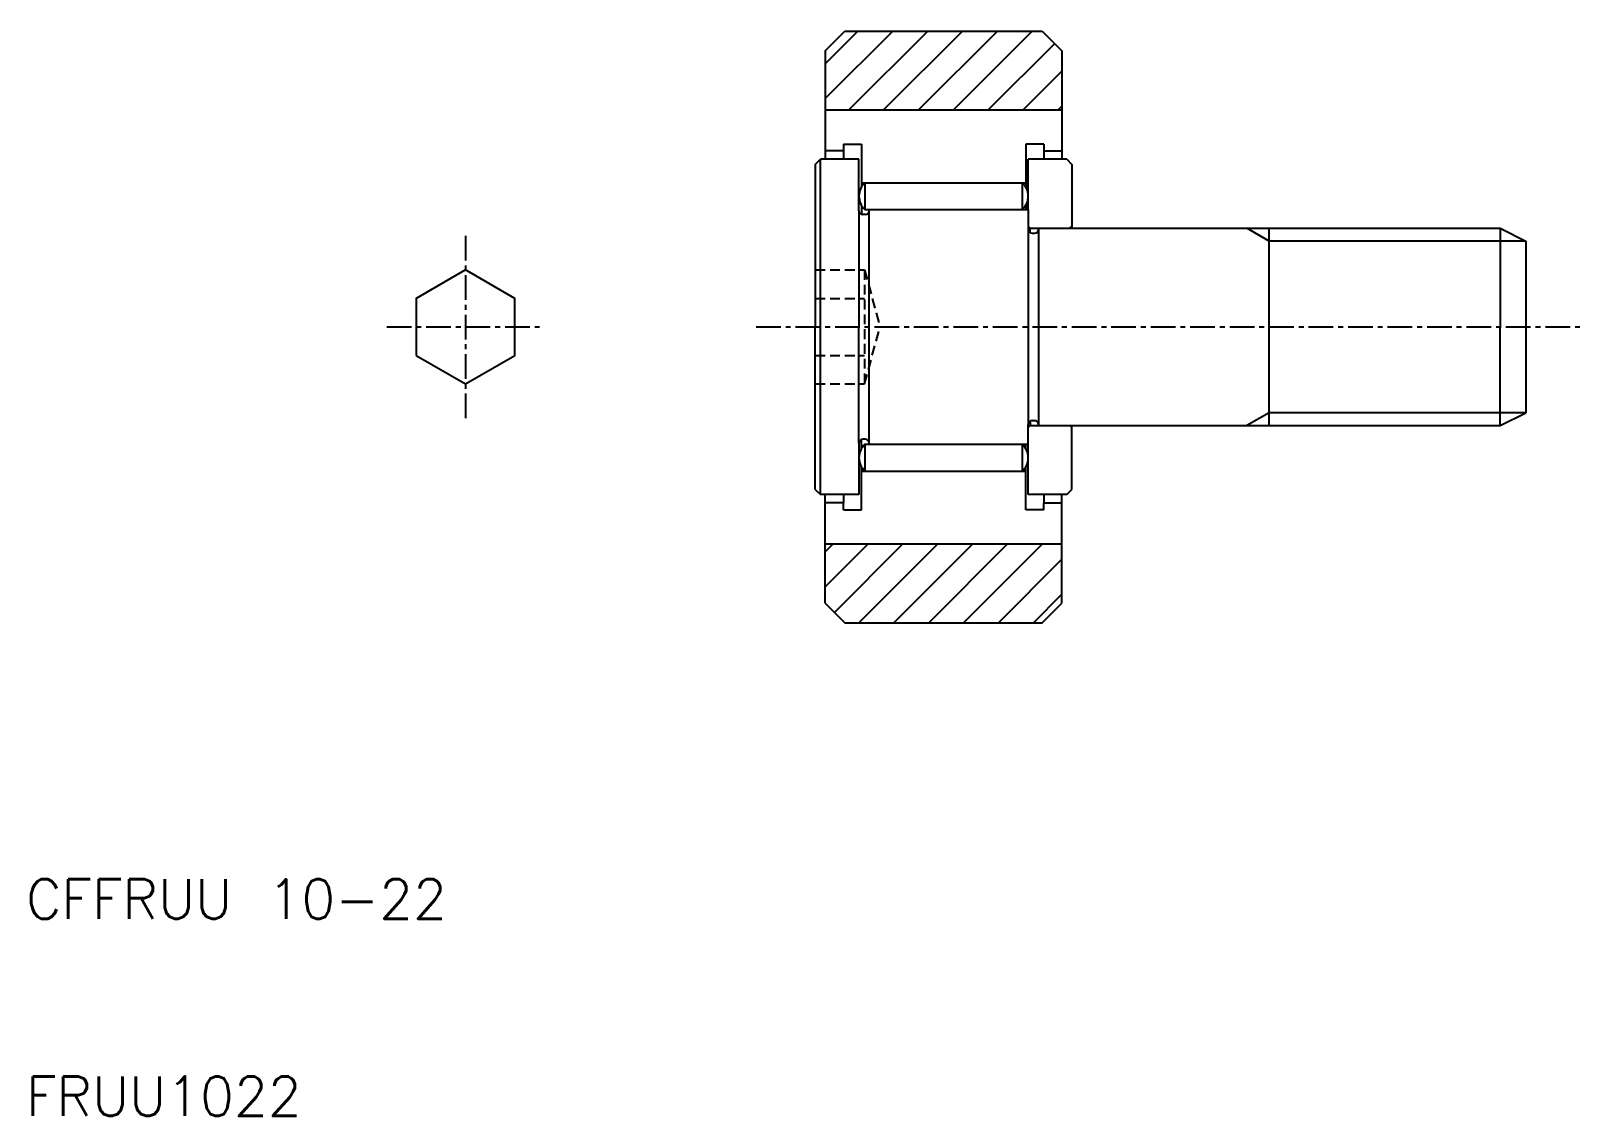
# Model space of a CAD drawing. Extents: x 10.3 to 89, y 10 to 65.
import ezdxf

# ---------------------------------------------------------------- set-up
doc = ezdxf.new("R2010")
doc.units = 0
doc.linetypes.add('CENTER', pattern=[2, 1.25, -0.25, 0.25, -0.25])
doc.linetypes.add('DASHED', pattern=[0.75, 0.5, -0.25])
doc.layers.get('0').update_dxf_attribs({"linetype": 'CONTINUOUS'})
doc.layers.add('CENTER', color=1, linetype='CENTER')
doc.styles.get("Standard").update_dxf_attribs({"font": 'txt.shx', "bigfont": 'bigfont.shx'})

# ---------------------------------------------------------------- blocks, each defined once
blk = doc.blocks.new('*X2')
at = {"color": 0, "linetype": 'CONTINUOUS'}
for p, q in [((50.5, -29.05), (53.925, -25.624)), ((50.5, -27.282), (52.158, -25.624)), ((51.693, -29.624), (55.693, -25.624)), ((53.461, -29.624), (57.461, -25.624)), ((55.229, -29.624), (59.229, -25.624)), ((56.996, -29.624), (60.996, -25.624)), ((58.764, -29.624), (62.132, -26.256)), ((60.532, -29.624), (62.5, -27.656)), ((62.3, -29.624), (62.5, -29.424)), ((50.5, -53.798), (52.674, -51.624)), ((50.5, -52.03), (50.906, -51.624)), ((50.971, -55.095), (54.442, -51.624)), ((52.21, -55.624), (56.21, -51.624)), ((53.977, -55.624), (57.977, -51.624)), ((55.745, -55.624), (59.745, -51.624)), ((57.513, -55.624), (61.513, -51.624)), ((59.281, -55.624), (62.5, -52.405)), ((61.048, -55.624), (62.5, -54.173))]:
    blk.add_line(p, q, dxfattribs=at)

msp = doc.modelspace()

# ---------------------------------------------------------------- linework, layer by layer
at = {"color": 7, "linetype": 'CONTINUOUS'}
for p, q in [((50.5, 64), (51.5, 65)), ((51.5, 65), (61.5, 65)), ((61.5, 65), (62.5, 64)), ((50.5, 64), (50.5, 58.5)), ((62.5, 64), (62.5, 58.5)), ((50.5, 61), (62.5, 61)), ((51.42, 59.265), (52.34, 59.265)), ((51.42, 59.265), (51.42, 58.925)), ((52.34, 59.265), (52.34, 57.31)), ((61.58, 59.265), (60.66, 59.265)), ((60.66, 59.265), (60.66, 57.31)), ((61.58, 59.265), (61.58, 58.925)), ((50, 58.24), (50.26, 58.5)), ((50.26, 41.5), (50.26, 58.5)), ((52.21, 58.5), (50.26, 58.5)), ((51.42, 58.925), (50.5, 58.925)), ((51.42, 58.925), (51.42, 58.5)), ((52.21, 55.89), (52.21, 58.5)), ((62.74, 58.5), (60.79, 58.5)), ((60.79, 55.95), (60.79, 58.5)), ((61.58, 58.925), (61.58, 58.5)), ((61.58, 58.925), (62.5, 58.925)), ((62.74, 58.5), (63, 58.24)), ((50, 58.24), (50, 50)), ((63, 58.24), (63, 55)), ((52.34, 57.31), (52.34, 57.102)), ((52.34, 57.31), (52.51, 57.31)), ((52.51, 57.31), (60.49, 57.31)), ((52.51, 57.31), (52.51, 55.95)), ((60.49, 57.31), (60.49, 55.95)), ((60.49, 57.31), (60.66, 57.31)), ((60.66, 57.31), (60.66, 57.102)), ((52.34, 56.158), (52.34, 55.706)), ((52.51, 55.95), (60.49, 55.95)), ((52.73, 55.89), (52.73, 55.95)), ((60.49, 55.95), (60.79, 55.95)), ((60.66, 56.158), (60.66, 55.95)), ((60.79, 55.95), (60.79, 54.945)), ((52.21, 55.89), (52.21, 50)), ((52.535, 55.695), (52.405, 55.695)), ((52.73, 44.11), (52.73, 55.89)), ((60.89, 55), (60.79, 55.1)), ((60.79, 54.945), (60.79, 45.055)), ((60.89, 55), (61.31, 55)), ((60.89, 54.775), (60.89, 55)), ((60.985, 54.75), (61.115, 54.75)), ((61.31, 55), (84.7, 55)), ((61.31, 54.945), (61.31, 55)), ((61.31, 54.945), (61.31, 45.055)), ((62.9, 55), (63, 55.1)), ((73, 45), (73, 55)), ((84.7, 55), (84.7, 50)), ((84.7, 55), (86, 54.35)), ((86, 54.35), (86, 45.65)), ((50, 41.76), (50, 50)), ((52.21, 44.11), (52.21, 50)), ((84.7, 45), (84.7, 50)), ((60.79, 45), (60.79, 45.055)), ((60.89, 45), (60.79, 44.9)), ((60.79, 44.05), (60.79, 45)), ((60.89, 45.225), (60.89, 45)), ((60.89, 45), (61.31, 45)), ((60.985, 45.25), (61.115, 45.25)), ((61.31, 45.055), (61.31, 45)), ((61.31, 45), (84.7, 45)), ((62.9, 45), (63, 44.9)), ((63, 41.76), (63, 45)), ((84.7, 45), (86, 45.65)), ((52.21, 44.11), (52.21, 41.5)), ((52.34, 43.842), (52.34, 44.294)), ((52.535, 44.305), (52.405, 44.305)), ((52.73, 44.11), (52.73, 44.05)), ((52.51, 44.05), (60.49, 44.05)), ((52.51, 44.05), (52.51, 42.69)), ((60.49, 44.05), (60.49, 42.69)), ((60.49, 44.05), (60.79, 44.05)), ((60.66, 43.842), (60.66, 44.05)), ((60.79, 41.5), (60.79, 44.05)), ((52.34, 42.69), (52.34, 42.898)), ((52.34, 40.735), (52.34, 42.69)), ((52.34, 42.69), (52.51, 42.69)), ((52.51, 42.69), (60.49, 42.69)), ((60.49, 42.69), (60.66, 42.69)), ((60.66, 42.69), (60.66, 42.898)), ((60.66, 40.735), (60.66, 42.69)), ((50, 41.76), (50.26, 41.5)), ((62.74, 41.5), (63, 41.76)), ((52.21, 41.5), (50.26, 41.5)), ((50.5, 36), (50.5, 41.5)), ((51.42, 41.075), (50.5, 41.075)), ((51.42, 41.5), (51.42, 41.075)), ((51.42, 40.735), (51.42, 41.075)), ((62.74, 41.5), (60.79, 41.5)), ((61.58, 41.5), (61.58, 41.075)), ((61.58, 40.735), (61.58, 41.075)), ((61.58, 41.075), (62.5, 41.075)), ((62.5, 36), (62.5, 41.5)), ((51.42, 40.735), (52.34, 40.735)), ((61.58, 40.735), (60.66, 40.735)), ((50.5, 39), (62.5, 39)), ((50.5, 36), (51.5, 35)), ((61.5, 35), (62.5, 36)), ((51.5, 35), (61.5, 35))]:
    msp.add_line(p, q, dxfattribs=at)
at = {"color": 3, "linetype": 'CONTINUOUS'}
for p, q in [((73, 54.35), (71.874, 55)), ((86, 54.35), (73, 54.35)), ((73, 45.65), (71.874, 45)), ((86, 45.65), (73, 45.65))]:
    msp.add_line(p, q, dxfattribs=at)
at = {"color": 3, "linetype": 'DASHED'}
for p, q in [((50, 52.887), (52.5, 52.887)), ((52.5, 52.887), (52.5, 47.113)), ((52.5, 52.887), (53.274, 50)), ((50, 51.443), (52.5, 51.443)), ((52.5, 47.113), (53.274, 50)), ((50, 48.557), (52.5, 48.557)), ((50, 47.113), (52.5, 47.113))]:
    msp.add_line(p, q, dxfattribs=at)
at = {"color": 7, "linetype": 'CONTINUOUS'}
msp.add_lwpolyline([(29.778, 48.557), (32.278, 47.113), (34.778, 48.557), (34.778, 51.443), (32.278, 52.887), (29.778, 51.443)], close=True, dxfattribs=at)
for centre, radius, start, end in [((53.131, 56.63), 0.921, 132.38811, 227.61189), ((59.869, 56.63), 0.921, 312.38811, 47.61189), ((52.405, 55.89), 0.195, 180, 270), ((52.535, 55.89), 0.195, 270, 0), ((60.985, 54.945), 0.195, 180, 270), ((61.115, 54.945), 0.195, 270, 0), ((60.985, 45.055), 0.195, 90, 180), ((61.115, 45.055), 0.195, 0, 90), ((52.405, 44.11), 0.195, 90, 180), ((52.535, 44.11), 0.195, 0, 90), ((53.131, 43.37), 0.921, 132.38811, 227.61189), ((59.869, 43.37), 0.921, 312.38811, 47.61189)]:
    msp.add_arc(centre, radius, start, end, dxfattribs=at)
at = {"layer": 'CENTER', "color": 1, "linetype": 'CENTER'}
for p, q in [((32.278, 54.619), (32.278, 45.381)), ((28.278, 50), (36.278, 50)), ((47, 50), (89, 50))]:
    msp.add_line(p, q, dxfattribs=at)

# ---------------------------------------------------------------- block references
at = {"color": 3, "linetype": 'CONTINUOUS'}
msp.add_blockref('*X2', (0, 90.624), dxfattribs=at)

# ---------------------------------------------------------------- texts
at = {"color": 7, "linetype": 'CONTINUOUS'}
for s, p in [('CFFRUU 10-22', (10, 20)), ('FRUU1022', (10, 10))]:
    msp.add_text(s, height=2, dxfattribs=at).set_placement(p)

doc.saveas('drawing.dxf')
